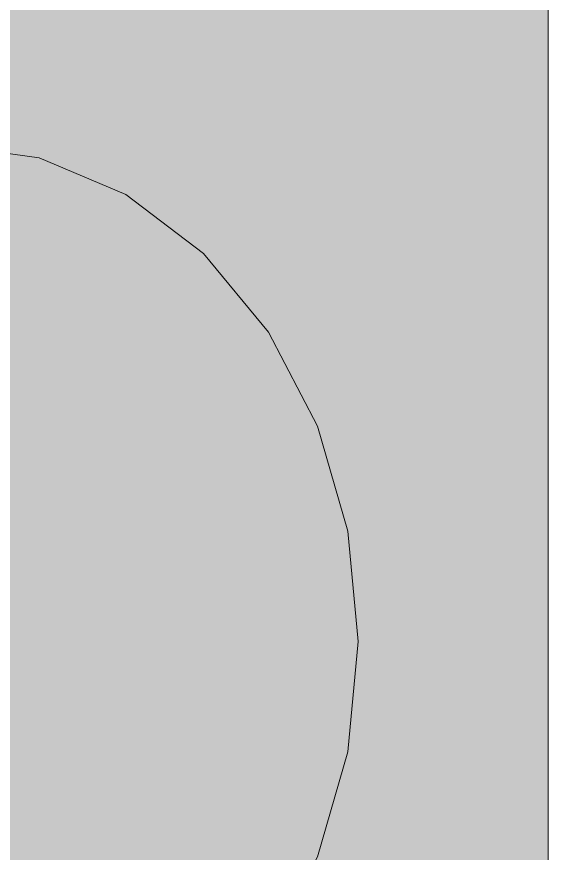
# Model space of a CAD drawing. Header units: inches. Extents: x -4124 to -1807, y 11006 to 12379.
# Drawn here: x -2993.66 to -2985.7, y 11921.4 to 11933.93 of the extents above; entities that cross this region are included whole.
import ezdxf

# ---------------------------------------------------------------- set-up
doc = ezdxf.new("R2010")
doc.units = ezdxf.units.IN
doc.header["$MEASUREMENT"] = 0
doc.layers.add('P-SANR-FIXT', color=6, linetype='Continuous', lineweight=9)

# ---------------------------------------------------------------- blocks, each defined once
blk = doc.blocks.new('Plbg-Sink Wall Mounted-UH - Sink-403447-ENLARGED FLOOR PLAN - BASEMENT - EAST')
at = {"layer": 'P-SANR-FIXT'}
h = blk.add_hatch(color=256, dxfattribs=at)
h.paths.add_polyline_path([(-12, 0), (-12, -0.5), (12, -0.5), (12, 0), (-7.431, 0)], flags=0)
h.paths.add_polyline_path([(-12, -2), (-12, -18), (12, -18), (12, -0.75), (-12, -0.75)], flags=0)
h.paths.add_polyline_path([(0.437, -1.098), (0.397, -1.084), (0.397, -1.098)], flags=0)
h.paths.add_polyline_path([(-7.431, -9), (-7.244, -7.631), (-6.695, -6.332), (-5.809, -5.165), (-4.632, -4.192), (-3.222, -3.459), (-1.651, -3.004), (-0.377, -2.885), (-0.397, -1.126), (-0.419, -1.152), (-0.474, -1.077), (-0.949, -1.055), (-0.952, -0.925), (-1.001, -0.925), (-1.001, -0.758), (1.001, -0.76), (0.998, -0.928), (0.949, -0.928), (0.949, -1.055), (0.448, -1.077), (0.396, -1.125), (0.377, -1.152), (0.377, -2.885), (1.657, -3.004), (3.228, -3.459), (4.638, -4.192), (5.881, -5.252), (6.143, -5.597), (7.1, -4.624), (6.932, -4.232), (6.909, -4.125), (6.945, -3.827), (7.01, -3.607), (7.456, -3.162), (8.135, -3.08), (8.394, -3.198), (8.5, -3.273), (8.653, -3.351), (8.912, -3.919), (8.939, -4.036), (8.902, -4.334), (8.838, -4.554), (8.337, -5.008), (7.713, -5.081), (7.453, -4.963), (7.368, -4.898), (6.371, -5.897), (6.714, -6.363), (7.25, -7.631), (7.437, -9), (7.25, -10.369), (6.701, -11.668), (5.815, -12.835), (4.638, -13.808), (3.228, -14.541), (1.657, -14.996), (0.003, -15.15), (-1.651, -14.996), (-3.222, -14.541), (-4.632, -13.808), (-5.809, -12.835), (-6.695, -11.668), (-7.244, -10.369)], flags=0)
blk.add_hatch(color=256, dxfattribs=at).paths.add_polyline_path([(-7.431, -9), (-7.244, -10.369), (-6.695, -11.668), (-5.809, -12.835), (-4.632, -13.808), (-3.222, -14.541), (-1.651, -14.996), (0.003, -15.15), (1.657, -14.996), (3.228, -14.541), (4.638, -13.808), (5.815, -12.835), (6.701, -11.668), (7.25, -10.369), (7.437, -9), (7.25, -7.631), (6.636, -6.246), (6.371, -5.897), (5.247, -6.987), (5.132, -6.941), (5.039, -6.833), (5.023, -6.724), (5.096, -6.644), (6.143, -5.597), (5.725, -5.091), (4.638, -4.192), (3.228, -3.459), (1.657, -3.004), (0.377, -2.885), (0.349, -9.468), (0.326, -9.525), (0.308, -9.623), (0.135, -9.799), (0, -9.827), (-0.188, -9.777), (-0.188, -9.734), (-0.326, -9.6), (-0.349, -9.468), (-0.364, -9.399), (-0.377, -2.885), (-1.651, -3.004), (-3.222, -3.459), (-4.632, -4.192), (-5.809, -5.165), (-6.695, -6.332), (-7.244, -7.631)], flags=0)
blk.add_line((-12, -18), (12, -18), dxfattribs=at)
at = {"layer": 'P-SANR-FIXT', "flags": 128}
blk.add_lwpolyline([(7.437, -9), (7.25, -10.369), (6.701, -11.668), (5.815, -12.835), (4.638, -13.808), (3.228, -14.541), (1.657, -14.996), (0.003, -15.15), (-1.651, -14.996), (-3.222, -14.541), (-4.632, -13.808), (-5.809, -12.835), (-6.695, -11.668), (-7.244, -10.369), (-7.431, -9)], dxfattribs=at)

msp = doc.modelspace()

# ---------------------------------------------------------------- block references
at = {"layer": 'P-SANR-FIXT', "rotation": 89.99999999999855}
msp.add_blockref('Plbg-Sink Wall Mounted-UH - Sink-403447-ENLARGED FLOOR PLAN - BASEMENT - EAST', (-3003.69874, 11924.5644), dxfattribs=at)

doc.saveas('drawing.dxf')
